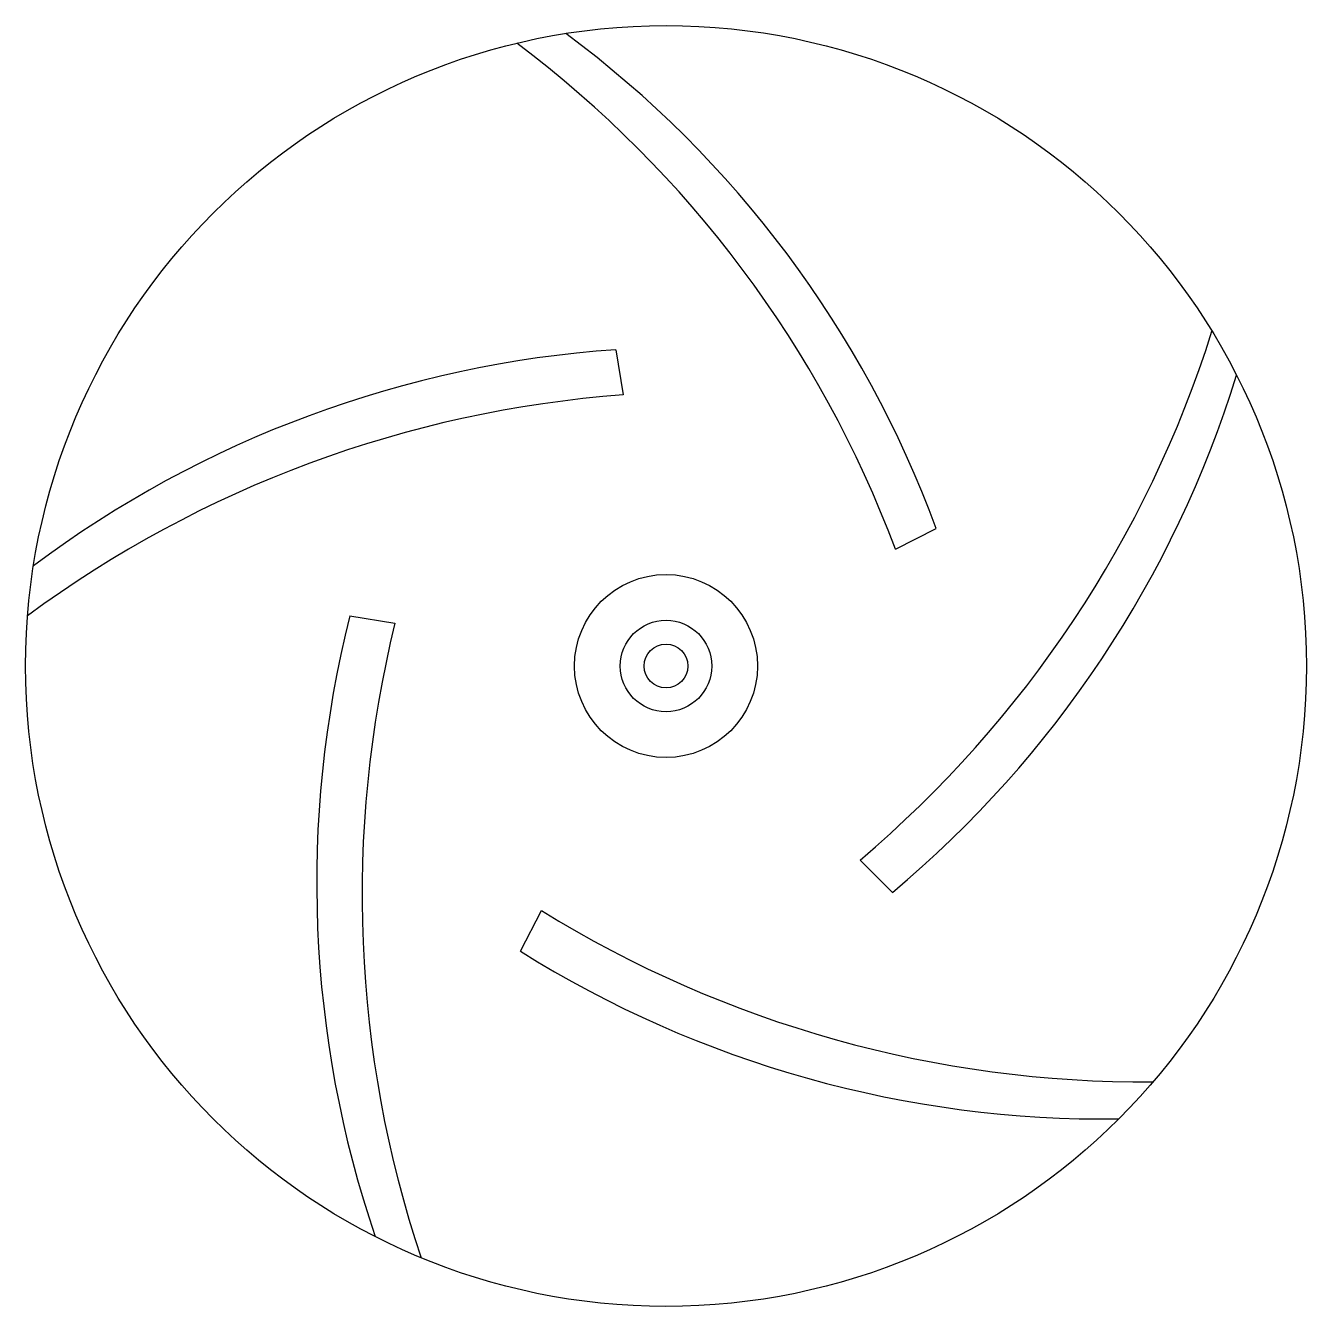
# Model space of a CAD drawing. Extents: x -14 to 14, y -14 to 14.
import ezdxf

# ---------------------------------------------------------------- set-up
doc = ezdxf.new("R2010")
doc.units = 0
doc.layers.add('画層0', color=7, linetype='continuous')

msp = doc.modelspace()

# ---------------------------------------------------------------- linework, layer by layer
at = {"layer": '画層0', "linetype": 'continuous'}
for p, q in [((-1.095, 6.914), (-0.939, 5.926)), ((5.015, 2.555), (5.906, 3.009)), ((-6.914, 1.095), (-5.926, 0.939)), ((4.243, -4.243), (4.95, -4.95)), ((-3.178, -6.237), (-2.724, -5.346))]:
    msp.add_line(p, q, dxfattribs=at)
for radius in [14, 2, 1, 0.48]:
    msp.add_circle((0, 0), radius, dxfattribs=at)
for centre, radius, start, end in [((-16.279, -5.156), 23.64, 1100.2051, 1133.4172), ((-18.066, -6.092), 24.648, 1100.5383, 1133.084), ((-11.915, 14.851), 25.012, 1030.2392, 1062.47), ((0.54, -17.016), 23.986, 813.9094, 846.7999), ((-10.439, 13.449), 23.986, 1029.9094, 1062.7999), ((0.91, -19.018), 25.012, 814.2392, 846.47), ((16.35, -4.744), 23.986, 885.9094, 918.7999), ((18.368, -5.011), 25.012, 886.2392, 918.47), ((10.442, 15.921), 25.012, 958.2392, 990.47), ((9.565, 14.084), 23.986, 957.9094, 990.7999)]:
    msp.add_arc(centre, radius, start, end, dxfattribs=at)

doc.saveas('drawing.dxf')
